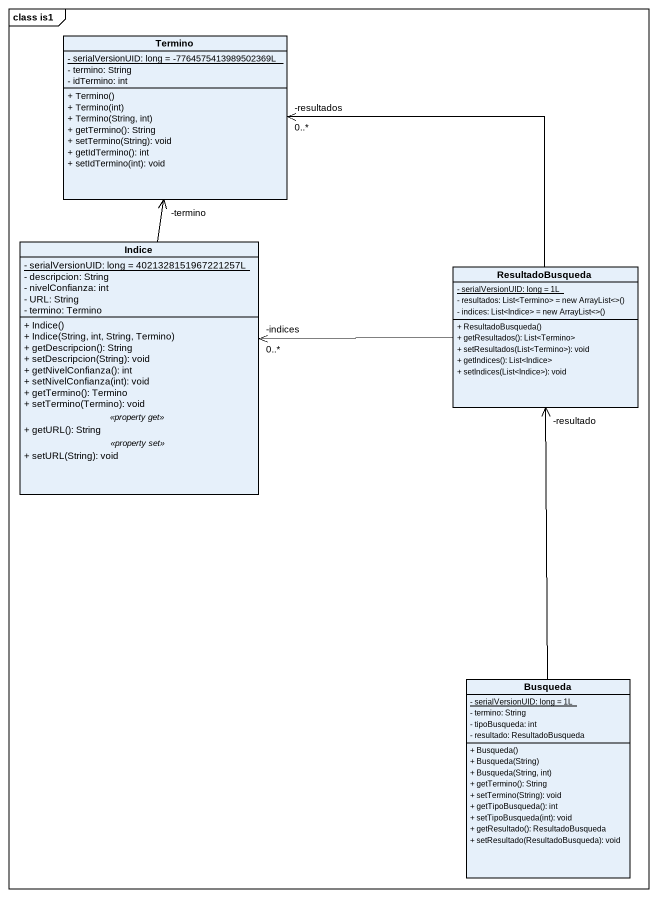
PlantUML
@startuml
mainframe class is1
hide circle
hide empty members
skinparam classAttributeIconSize 0
class Termino {
  {static} - serialVersionUID: long = -7764575413989502369L
  - termino: String
  - idTermino: int
  + Termino()
  + Termino(int)
  + Termino(String, int)
  + getTermino(): String
  + setTermino(String): void
  + getIdTermino(): int
  + setIdTermino(int): void
}
class Indice {
  {static} - serialVersionUID: long = 4021328151967221257L
  - descripcion: String
  - nivelConfianza: int
  - URL: String
  - termino: Termino
  --
  + Indice()
  + Indice(String, int, String, Termino)
  + getDescripcion(): String
  + setDescripcion(String): void
  + getNivelConfianza(): int
  + setNivelConfianza(int): void
  + getTermino(): Termino
  + setTermino(Termino): void
  .. <<property get>> ..
  + getURL(): String
  .. <<property set>> ..
  + setURL(String): void
}
class ResultadoBusqueda {
  {static} - serialVersionUID: long = 1L
  {field} - resultados: List<Termino> = new ArrayList<>()
  {field} - indices: List<Indice> = new ArrayList<>()
  + ResultadoBusqueda()
  + getResultados(): List<Termino>
  + setResultados(List<Termino>): void
  + getIndices(): List<Indice>
  + setIndices(List<Indice>): void
}
class Busqueda {
  {static} - serialVersionUID: long = 1L
  - termino: String
  - tipoBusqueda: int
  - resultado: ResultadoBusqueda
  + Busqueda()
  + Busqueda(String)
  + Busqueda(String, int)
  + getTermino(): String
  + setTermino(String): void
  + getTipoBusqueda(): int
  + setTipoBusqueda(int): void
  + getResultado(): ResultadoBusqueda
  + setResultado(ResultadoBusqueda): void
}
Indice -up-> "-termino" Termino
ResultadoBusqueda -left-> "-resultados\n0..*" Termino
ResultadoBusqueda -left-> "-indices\n0..*" Indice
Busqueda -up-> "-resultado" ResultadoBusqueda
@enduml
